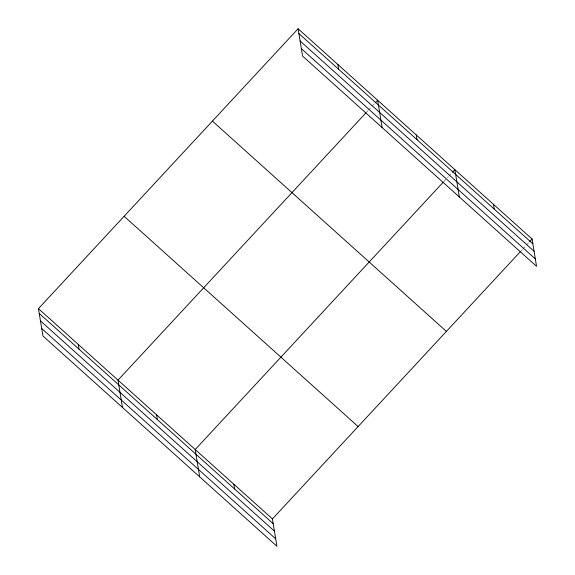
<?xml version="1.0" encoding="UTF-8"?>
<svg xmlns="http://www.w3.org/2000/svg" width="575" height="575" viewBox="0 0 575 575"><rect width="100%" height="100%" fill="white"/><g stroke="black" fill="none" stroke-linecap="round" stroke-linejoin="round"><path stroke-width="0.43" stroke-dasharray="2.88 2.16" d="M366.785 111.952L367.993 110.652M368.597 110.005L371.615 106.749M372.219 106.102L374.634 103.5M444.008 181.348L448.227 176.798M448.831 176.144L451.849 172.895M521.223 250.743L522.423 249.442M523.027 248.795L526.046 245.539M526.65 244.893L529.065 242.291"/><path stroke-width="0.86" d="M38.446 308.638L272.428 518.923L276.906 546.25L42.917 335.965L38.446 308.638L298.094 28.75L532.083 239.035L536.554 266.362L302.572 56.077L298.094 28.75M366.189 112.607L117.997 380.14L122.475 407.459M375.238 102.846L377.653 100.244L382.123 127.571M443.404 182.002L195.213 449.528L199.69 476.855M452.453 172.241L454.868 169.639L459.339 196.966M272.428 518.923L520.619 251.397M529.668 241.637L532.083 239.035M298.878 33.53L532.867 243.814M300.092 40.969L534.082 251.253M301.35 48.631L535.339 258.923M212.412 121.117L446.394 331.401M124.128 216.272L358.117 426.564M39.229 313.418L273.211 523.703M40.444 320.857L274.433 531.142M41.702 328.519L275.684 538.811M493.472 204.341L494.256 209.113M416.257 134.945L417.04 139.718M337.87 64.501L338.653 69.273M233.824 484.229L234.607 489.002M156.608 414.834L157.392 419.606M78.222 344.389L79.005 349.162"/></g></svg>
